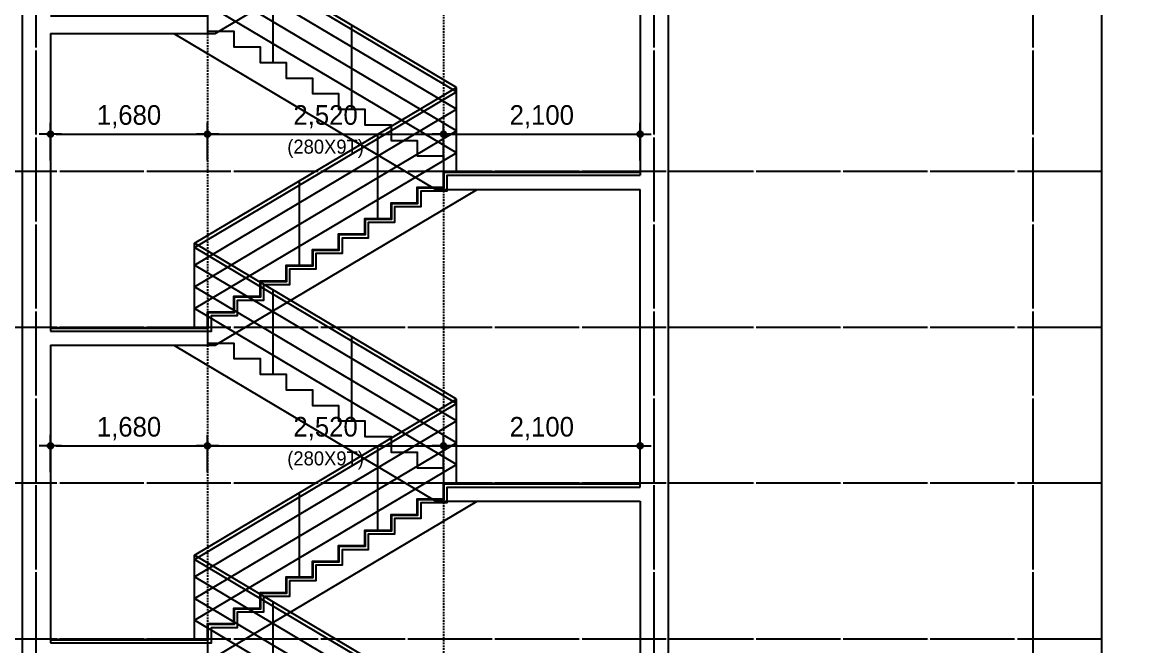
# Model space of a CAD drawing. Header units: millimetres. Extents: x 11948722 to 13111668, y -10771712 to -10232988.
# Drawn here: x 12378566 to 12390472, y -10480107 to -10473440 of the extents above; entities that cross this region are included whole.
import ezdxf

# ---------------------------------------------------------------- set-up
doc = ezdxf.new("R2010")
doc.units = ezdxf.units.MM
doc.header["$LTSCALE"] = 150
doc.header["$MEASUREMENT"] = 0
doc.linetypes.add('CEN', pattern=[6.2, 6, -0.1, 0, -0.1])
doc.linetypes.add('Xref-계단단면도$0$H', pattern=[1, 0.6, -0.4])
doc.layers.get('0').update_dxf_attribs({"linetype": 'CONTINUOUS'})
doc.layers.get('Defpoints').update_dxf_attribs({"color": 117, "linetype": 'CONTINUOUS'})
for name, color, linetype in [('A-중심선', 10, 'CEN'), ('CON-C', 2, 'CONTINUOUS'), ('ELE-8', 8, 'CONTINUOUS'), ('Xref-계단단면도$0$3 dim0', 7, 'CONTINUOUS'), ('Xref-계단단면도$0$A-CEIL', 6, 'CONTINUOUS'), ('Xref-계단단면도$0$A-DIM', 7, 'CONTINUOUS')]:
    doc.layers.add(name, color=color, linetype=linetype)
doc.styles.add('Xref-계단단면도$0$나눔고딕 Se', font='')
doc.styles.get('Xref-계단단면도$0$나눔고딕 Se').set_extended_font_data('Dotum')
doc.dimstyles.new('Xref-계단단면도$0$A1-100', dxfattribs={"dimtxt": 3, "dimasz": 1, "dimexe": 2, "dimexo": 2, "dimgap": 1, "dimtad": 1, "dimdec": 0, "dimzin": 12, "dimdsep": 46, "dimlunit": 6, "dimtxsty": 'Xref-계단단면도$0$나눔고딕 Se', "dimblk1": 'Xref-계단단면도$0$DIMDOT', "dimblk2": 'Xref-계단단면도$0$DIMDOT', "dimsah": 1, "dimcen": -1, "dimdle": 2, "dimclrd": 256, "dimclre": 256, "dimclrt": 3, "dimadec": 0, "dimazin": 0, "dimtfac": 1, "dimtdec": 0, "dimtix": 1, "dimtmove": 2, "dimatfit": 3, "dimldrblk": 'Xref-계단단면도$0$DIMDOT', "dimfxl": 1, "dimtvp": 1, "dimtolj": 1, "dimtzin": 12, "dimlwd": -1, "dimlwe": -1, "dimarcsym": 0})

# ---------------------------------------------------------------- blocks, each defined once
blk = doc.blocks.new('Xref-계단단면도$0$DIMDOT')
at = {"color": 0}
blk.add_line((-2, 0), (2, 0), dxfattribs=at)
for radius in [0.5, 0.25]:
    blk.add_circle((0, 0), radius, dxfattribs=at)
blk = doc.blocks.new('*D551')
at = {"layer": 'Defpoints', "color": 0, "ltscale": 1200}
for p in [(12390096, -10471704), (12390096, -10481704), (12393096, -10481704)]:
    blk.add_point(p, dxfattribs=at)
at = {"layer": 'Xref-계단단면도$0$3 dim0'}
for p, q in [((12390216, -10471704), (12393216, -10471704)), ((12393096, -10471764), (12393096, -10481644)), ((12390216, -10481704), (12393216, -10481704))]:
    blk.add_line(p, q, dxfattribs=at)
at = {"layer": 'Xref-계단단면도$0$3 dim0', "ltscale": 1200, "xscale": 60, "yscale": 60, "zscale": 60}
for p, rotation in [((12393096, -10471704), 90), ((12393096, -10481704), 270)]:
    blk.add_blockref('Xref-계단단면도$0$DIMDOT', p, dxfattribs=dict(at, rotation=rotation))
at = {"layer": 'Xref-계단단면도$0$3 dim0', "color": 3, "ltscale": 1200, "insert": (12392911, -10476704), "char_height": 210, "attachment_point": 5, "rotation": 90, "style": 'Xref-계단단면도$0$나눔고딕 Se'}
blk.add_mtext('\\A1;10,000', dxfattribs=at)
blk = doc.blocks.new('*D541')
at = {"layer": 'Defpoints', "color": 0, "ltscale": 1200}
for p in [(12390096, -10461704), (12393696, -10461704), (12390096, -10491704)]:
    blk.add_point(p, dxfattribs=at)
at = {"layer": 'Xref-계단단면도$0$3 dim0'}
for p, q in [((12390216, -10461704), (12393816, -10461704)), ((12393696, -10491644), (12393696, -10461764)), ((12390216, -10491704), (12393816, -10491704))]:
    blk.add_line(p, q, dxfattribs=at)
at = {"layer": 'Xref-계단단면도$0$3 dim0', "ltscale": 1200, "xscale": 60, "yscale": 60, "zscale": 60}
for p, rotation in [((12393696, -10461704), 90), ((12393696, -10491704), 270)]:
    blk.add_blockref('Xref-계단단면도$0$DIMDOT', p, dxfattribs=dict(at, rotation=rotation))
at = {"layer": 'Xref-계단단면도$0$3 dim0', "color": 3, "ltscale": 1200, "insert": (12393511, -10476704), "char_height": 210, "attachment_point": 5, "rotation": 90, "style": 'Xref-계단단면도$0$나눔고딕 Se'}
blk.add_mtext('\\A1;30,000', dxfattribs=at)
blk = doc.blocks.new('*D569')
at = {"layer": 'Defpoints', "color": 0, "ltscale": 1200}
for p in [(12380546, -10477970), (12378866, -10478370), (12380546, -10478370)]:
    blk.add_point(p, dxfattribs=at)
at = {"layer": 'Xref-계단단면도$0$3 dim0'}
for p, q in [((12378866, -10478250), (12378866, -10477850)), ((12380546, -10478250), (12380546, -10477850)), ((12378926, -10477970), (12380486, -10477970))]:
    blk.add_line(p, q, dxfattribs=at)
at = {"layer": 'Xref-계단단면도$0$3 dim0', "ltscale": 1200, "xscale": 60, "yscale": 60, "zscale": 60, "rotation": 180}
blk.add_blockref('Xref-계단단면도$0$DIMDOT', (12378866, -10477970), dxfattribs=at)
at = {"layer": 'Xref-계단단면도$0$3 dim0', "ltscale": 1200, "xscale": 60, "yscale": 60, "zscale": 60}
blk.add_blockref('Xref-계단단면도$0$DIMDOT', (12380546, -10477970), dxfattribs=at)
at = {"layer": 'Xref-계단단면도$0$3 dim0', "color": 3, "ltscale": 1200, "insert": (12379706, -10477785), "char_height": 210, "attachment_point": 5, "style": 'Xref-계단단면도$0$나눔고딕 Se'}
blk.add_mtext('\\A1;1,680', dxfattribs=at)
blk = doc.blocks.new('*D570')
at = {"layer": 'Defpoints', "color": 0, "ltscale": 1200}
for p in [(12383066, -10477970), (12380546, -10478370), (12383066, -10478370)]:
    blk.add_point(p, dxfattribs=at)
at = {"layer": 'Xref-계단단면도$0$3 dim0'}
for p, q in [((12380546, -10478250), (12380546, -10477850)), ((12383066, -10478250), (12383066, -10477850)), ((12380606, -10477970), (12383006, -10477970))]:
    blk.add_line(p, q, dxfattribs=at)
at = {"layer": 'Xref-계단단면도$0$3 dim0', "ltscale": 1200, "xscale": 60, "yscale": 60, "zscale": 60, "rotation": 180}
blk.add_blockref('Xref-계단단면도$0$DIMDOT', (12380546, -10477970), dxfattribs=at)
at = {"layer": 'Xref-계단단면도$0$3 dim0', "ltscale": 1200, "xscale": 60, "yscale": 60, "zscale": 60}
blk.add_blockref('Xref-계단단면도$0$DIMDOT', (12383066, -10477970), dxfattribs=at)
at = {"layer": 'Xref-계단단면도$0$3 dim0', "color": 3, "ltscale": 1200, "char_height": 210, "attachment_point": 5, "style": 'Xref-계단단면도$0$나눔고딕 Se'}
for s, insert in [('\\A1;2,520', (12381806, -10477785)), ('\\H0.714286x;(280X9T)', (12381806, -10478126))]:
    blk.add_mtext(s, dxfattribs=dict(at, insert=insert))
blk = doc.blocks.new('*D571')
at = {"layer": 'Defpoints', "color": 0, "ltscale": 1200}
for p in [(12385166, -10477970), (12383066, -10478370), (12385166, -10478370)]:
    blk.add_point(p, dxfattribs=at)
at = {"layer": 'Xref-계단단면도$0$3 dim0'}
for p, q in [((12383066, -10478250), (12383066, -10477850)), ((12385166, -10478250), (12385166, -10477850)), ((12383126, -10477970), (12385106, -10477970))]:
    blk.add_line(p, q, dxfattribs=at)
at = {"layer": 'Xref-계단단면도$0$3 dim0', "ltscale": 1200, "xscale": 60, "yscale": 60, "zscale": 60, "rotation": 180}
blk.add_blockref('Xref-계단단면도$0$DIMDOT', (12383066, -10477970), dxfattribs=at)
at = {"layer": 'Xref-계단단면도$0$3 dim0', "ltscale": 1200, "xscale": 60, "yscale": 60, "zscale": 60}
blk.add_blockref('Xref-계단단면도$0$DIMDOT', (12385166, -10477970), dxfattribs=at)
at = {"layer": 'Xref-계단단면도$0$3 dim0', "color": 3, "ltscale": 1200, "insert": (12384116, -10477785), "char_height": 210, "attachment_point": 5, "style": 'Xref-계단단면도$0$나눔고딕 Se'}
blk.add_mtext('\\A1;2,100', dxfattribs=at)
blk = doc.blocks.new('*D572')
at = {"layer": 'Defpoints', "color": 0, "ltscale": 1200}
for p in [(12380546, -10474637), (12378866, -10475037), (12380546, -10475037)]:
    blk.add_point(p, dxfattribs=at)
at = {"layer": 'Xref-계단단면도$0$3 dim0'}
for p, q in [((12378866, -10474917), (12378866, -10474517)), ((12380546, -10474917), (12380546, -10474517)), ((12378926, -10474637), (12380486, -10474637))]:
    blk.add_line(p, q, dxfattribs=at)
at = {"layer": 'Xref-계단단면도$0$3 dim0', "ltscale": 1200, "xscale": 60, "yscale": 60, "zscale": 60, "rotation": 180}
blk.add_blockref('Xref-계단단면도$0$DIMDOT', (12378866, -10474637), dxfattribs=at)
at = {"layer": 'Xref-계단단면도$0$3 dim0', "ltscale": 1200, "xscale": 60, "yscale": 60, "zscale": 60}
blk.add_blockref('Xref-계단단면도$0$DIMDOT', (12380546, -10474637), dxfattribs=at)
at = {"layer": 'Xref-계단단면도$0$3 dim0', "color": 3, "ltscale": 1200, "insert": (12379706, -10474451), "char_height": 210, "attachment_point": 5, "style": 'Xref-계단단면도$0$나눔고딕 Se'}
blk.add_mtext('\\A1;1,680', dxfattribs=at)
blk = doc.blocks.new('*D573')
at = {"layer": 'Defpoints', "color": 0, "ltscale": 1200}
for p in [(12383066, -10474637), (12380546, -10475037), (12383066, -10475037)]:
    blk.add_point(p, dxfattribs=at)
at = {"layer": 'Xref-계단단면도$0$3 dim0'}
for p, q in [((12380546, -10474917), (12380546, -10474517)), ((12383066, -10474917), (12383066, -10474517)), ((12380606, -10474637), (12383006, -10474637))]:
    blk.add_line(p, q, dxfattribs=at)
at = {"layer": 'Xref-계단단면도$0$3 dim0', "ltscale": 1200, "xscale": 60, "yscale": 60, "zscale": 60, "rotation": 180}
blk.add_blockref('Xref-계단단면도$0$DIMDOT', (12380546, -10474637), dxfattribs=at)
at = {"layer": 'Xref-계단단면도$0$3 dim0', "ltscale": 1200, "xscale": 60, "yscale": 60, "zscale": 60}
blk.add_blockref('Xref-계단단면도$0$DIMDOT', (12383066, -10474637), dxfattribs=at)
at = {"layer": 'Xref-계단단면도$0$3 dim0', "color": 3, "ltscale": 1200, "char_height": 210, "attachment_point": 5, "style": 'Xref-계단단면도$0$나눔고딕 Se'}
for s, insert in [('\\A1;2,520', (12381806, -10474451)), ('\\H0.714286x;(280X9T)', (12381806, -10474793))]:
    blk.add_mtext(s, dxfattribs=dict(at, insert=insert))
blk = doc.blocks.new('*D574')
at = {"layer": 'Defpoints', "color": 0, "ltscale": 1200}
for p in [(12385166, -10474637), (12383066, -10475037), (12385166, -10475037)]:
    blk.add_point(p, dxfattribs=at)
at = {"layer": 'Xref-계단단면도$0$3 dim0'}
for p, q in [((12383066, -10474917), (12383066, -10474517)), ((12385166, -10474917), (12385166, -10474517)), ((12383126, -10474637), (12385106, -10474637))]:
    blk.add_line(p, q, dxfattribs=at)
at = {"layer": 'Xref-계단단면도$0$3 dim0', "ltscale": 1200, "xscale": 60, "yscale": 60, "zscale": 60, "rotation": 180}
blk.add_blockref('Xref-계단단면도$0$DIMDOT', (12383066, -10474637), dxfattribs=at)
at = {"layer": 'Xref-계단단면도$0$3 dim0', "ltscale": 1200, "xscale": 60, "yscale": 60, "zscale": 60}
blk.add_blockref('Xref-계단단면도$0$DIMDOT', (12385166, -10474637), dxfattribs=at)
at = {"layer": 'Xref-계단단면도$0$3 dim0', "color": 3, "ltscale": 1200, "insert": (12384116, -10474451), "char_height": 210, "attachment_point": 5, "style": 'Xref-계단단면도$0$나눔고딕 Se'}
blk.add_mtext('\\A1;2,100', dxfattribs=at)

msp = doc.modelspace()

# ---------------------------------------------------------------- linework, layer by layer
at = {"layer": 'A-중심선'}
for p, q in [((12378715.8, -10505334.5), (12378715.8, -10458703.5)), ((12385315.8, -10505334.5), (12385315.8, -10458703.5)), ((12389365.8, -10505334.5), (12389365.8, -10458703.5)), ((12390096.5, -10475036.9), (12372470.5, -10475036.9)), ((12390096.5, -10476703.5), (12372470.5, -10476703.5)), ((12390096.5, -10478370.2), (12372470.5, -10478370.2)), ((12390096.5, -10480036.9), (12372470.5, -10480036.9))]:
    msp.add_line(p, q, dxfattribs=at)
at = {"layer": 'CON-C', "ltscale": 1200}
for p, q in [((12385465.8, -10461953.5), (12385465.8, -10501943.5)), ((12378565.8, -10462953.5), (12378565.8, -10501943.5)), ((12380627, -10473560.2), (12383427, -10471893.6)), ((12385165.8, -10471893.6), (12385165.8, -10475076.9)), ((12378865.8, -10473560.2), (12378865.8, -10476743.5)), ((12378865.8, -10473560.2), (12380627, -10473560.2)), ((12380627, -10476893.6), (12383427, -10475226.9)), ((12383427, -10475226.9), (12385165.8, -10475226.9)), ((12385165.8, -10478410.2), (12385165.8, -10475226.9)), ((12378865.8, -10476893.5), (12378865.8, -10480076.9)), ((12378865.8, -10476893.6), (12380627, -10476893.6)), ((12380627, -10480226.9), (12383427, -10478560.2)), ((12383427, -10478560.2), (12385165.8, -10478560.2))]:
    msp.add_line(p, q, dxfattribs=at)
at = {"layer": 'CON-C', "ltscale": 1200, "flags": 128}
for points in [[(12378865.8, -10476743.6), (12380585.8, -10476743.6), (12380585.8, -10476576.9), (12380865.8, -10476576.9), (12380865.8, -10476410.2), (12381145.8, -10476410.2), (12381145.8, -10476243.6), (12381425.8, -10476243.6), (12381425.8, -10476076.9), (12381705.8, -10476076.9), (12381705.8, -10475910.2), (12381985.8, -10475910.2), (12381985.8, -10475743.6), (12382265.8, -10475743.6), (12382265.8, -10475576.9), (12382545.8, -10475576.9), (12382545.8, -10475410.2), (12382825.8, -10475410.2), (12382825.8, -10475243.6), (12383105.8, -10475243.6), (12383105.8, -10475076.9), (12385165.8, -10475076.9)], [(12378865.8, -10480076.9), (12380585.8, -10480076.9), (12380585.8, -10479910.2), (12380865.8, -10479910.2), (12380865.8, -10479743.6), (12381145.8, -10479743.6), (12381145.8, -10479576.9), (12381425.8, -10479576.9), (12381425.8, -10479410.2), (12381705.8, -10479410.2), (12381705.8, -10479243.6), (12381985.8, -10479243.6), (12381985.8, -10479076.9), (12382265.8, -10479076.9), (12382265.8, -10478910.2), (12382545.8, -10478910.2), (12382545.8, -10478743.6), (12382825.8, -10478743.6), (12382825.8, -10478576.9), (12383105.8, -10478576.9), (12383105.8, -10478410.2), (12385165.8, -10478410.2)]]:
    msp.add_lwpolyline(points, dxfattribs=at)
at = {"layer": 'CON-C', "ltscale": 1200}
msp.add_lwpolyline([(12385165.8, -10478560.2), (12385165.8, -10481743.5)], dxfattribs=at)
at = {"layer": 'Defpoints', "ltscale": 1200}
msp.add_lwpolyline([(12372470.5, -10458703.5), (12390096.5, -10458703.5), (12390096.5, -10506212.6), (12372470.5, -10506212.6)], close=True, dxfattribs=at)
at = {"layer": 'ELE-8', "ltscale": 300}
for p, q in [((12383205.8, -10474136.9), (12380405.8, -10472470.3)), ((12383205.8, -10474183.4), (12380405.8, -10472516.8)), ((12383205.8, -10474369.6), (12380405.8, -10472703)), ((12383205.8, -10474602.4), (12380405.8, -10472935.8)), ((12381245.8, -10473870.3), (12381245.8, -10472970.3)), ((12383205.8, -10474835.1), (12380405.8, -10473168.5)), ((12382085.8, -10474370.3), (12382085.8, -10473470.3)), ((12378865.8, -10473560.2), (12380184.5, -10473560.2)), ((12380184.5, -10473560.2), (12382984.5, -10475226.9)), ((12383205.8, -10475036.9), (12383205.8, -10474136.9)), ((12382984.5, -10475226.9), (12385165.8, -10475226.9)), ((12380405.8, -10476703.6), (12380405.8, -10475803.6)), ((12383205.8, -10477470.2), (12380405.8, -10475803.6)), ((12383205.8, -10477516.8), (12380405.8, -10475850.1)), ((12383205.8, -10477703), (12380405.8, -10476036.3)), ((12383205.8, -10477935.7), (12380405.8, -10476269.1)), ((12381245.8, -10477203.6), (12381245.8, -10476303.6)), ((12383205.8, -10478168.5), (12380405.8, -10476501.8)), ((12378865.8, -10476893.6), (12380184.5, -10476893.6)), ((12380184.5, -10476893.6), (12382984.5, -10478560.2)), ((12382085.8, -10477703.6), (12382085.8, -10476803.6)), ((12383205.8, -10478370.2), (12383205.8, -10477470.2)), ((12382984.5, -10478560.2), (12385165.8, -10478560.2)), ((12380405.8, -10480036.9), (12380405.8, -10479136.9)), ((12383205.8, -10480803.6), (12380405.8, -10479136.9)), ((12383205.8, -10480850.1), (12380405.8, -10479183.5)), ((12383205.8, -10481036.3), (12380405.8, -10479369.7)), ((12383205.8, -10481269.1), (12380405.8, -10479602.4)), ((12381245.8, -10480536.9), (12381245.8, -10479636.9)), ((12383205.8, -10481501.8), (12380405.8, -10479835.2))]:
    msp.add_line(p, q, dxfattribs=at)
at = {"layer": 'ELE-8', "ltscale": 300, "flags": 128}
for points in [[(12378865.8, -10473370.2), (12380545.8, -10473370.2), (12380545.8, -10473536.9), (12380825.8, -10473536.9), (12380825.8, -10473703.6), (12381105.8, -10473703.6), (12381105.8, -10473870.2), (12381385.8, -10473870.2), (12381385.8, -10474036.9), (12381665.8, -10474036.9), (12381665.8, -10474203.6), (12381945.8, -10474203.6), (12381945.8, -10474370.2), (12382225.8, -10474370.2), (12382225.8, -10474536.9), (12382505.8, -10474536.9), (12382505.8, -10474703.6), (12382785.8, -10474703.6), (12382785.8, -10474870.2), (12383065.8, -10474870.2), (12383065.8, -10475036.9), (12385165.8, -10475036.9)], [(12378865.8, -10476703.6), (12380545.8, -10476703.6), (12380545.8, -10476870.2), (12380825.8, -10476870.2), (12380825.8, -10477036.9), (12381105.8, -10477036.9), (12381105.8, -10477203.6), (12381385.8, -10477203.6), (12381385.8, -10477370.2), (12381665.8, -10477370.2), (12381665.8, -10477536.9), (12381945.8, -10477536.9), (12381945.8, -10477703.6), (12382225.8, -10477703.6), (12382225.8, -10477870.2), (12382505.8, -10477870.2), (12382505.8, -10478036.9), (12382785.8, -10478036.9), (12382785.8, -10478203.6), (12383065.8, -10478203.6), (12383065.8, -10478370.2), (12385165.8, -10478370.2)], [(12378865.8, -10480036.9), (12380545.8, -10480036.9), (12380545.8, -10480203.6), (12380825.8, -10480203.6), (12380825.8, -10480370.2), (12381105.8, -10480370.2), (12381105.8, -10480536.9), (12381385.8, -10480536.9), (12381385.8, -10480703.6), (12381665.8, -10480703.6), (12381665.8, -10480870.2), (12381945.8, -10480870.2), (12381945.8, -10481036.9), (12382225.8, -10481036.9), (12382225.8, -10481203.6), (12382505.8, -10481203.6), (12382505.8, -10481370.2), (12382785.8, -10481370.2), (12382785.8, -10481536.9), (12383065.8, -10481536.9), (12383065.8, -10481703.6), (12385165.8, -10481703.6)]]:
    msp.add_lwpolyline(points, dxfattribs=at)
at = {"layer": 'Xref-계단단면도$0$A-CEIL', "ltscale": 1200}
for p, q in [((12380405.8, -10475803.5), (12383205.8, -10474136.9)), ((12383205.8, -10475036.9), (12383205.8, -10474136.9)), ((12380405.8, -10475850.1), (12383205.8, -10474183.4)), ((12380405.8, -10476036.3), (12383205.8, -10474369.6)), ((12380405.8, -10476269), (12383205.8, -10474602.4)), ((12382365.8, -10475536.9), (12382365.8, -10474636.9)), ((12380405.8, -10476501.8), (12383205.8, -10474835.1)), ((12381525.8, -10476036.9), (12381525.8, -10475136.9)), ((12380405.8, -10476703.5), (12380405.8, -10475803.5)), ((12380405.8, -10479136.9), (12383205.8, -10477470.2)), ((12383205.8, -10478370.2), (12383205.8, -10477470.2)), ((12380405.8, -10479183.4), (12383205.8, -10477516.8)), ((12380405.8, -10479369.6), (12383205.8, -10477703)), ((12380405.8, -10479602.4), (12383205.8, -10477935.7)), ((12382365.8, -10478870.2), (12382365.8, -10477970.2)), ((12380405.8, -10479835.1), (12383205.8, -10478168.5)), ((12381525.8, -10479370.2), (12381525.8, -10478470.2)), ((12380405.8, -10480036.9), (12380405.8, -10479136.9))]:
    msp.add_line(p, q, dxfattribs=at)
at = {"layer": 'Xref-계단단면도$0$A-CEIL', "ltscale": 1200, "flags": 128}
for points in [[(12378865.8, -10476703.6), (12380545.8, -10476703.6), (12380545.8, -10476536.9), (12380825.8, -10476536.9), (12380825.8, -10476370.2), (12381105.8, -10476370.2), (12381105.8, -10476203.6), (12381385.8, -10476203.6), (12381385.8, -10476036.9), (12381665.8, -10476036.9), (12381665.8, -10475870.2), (12381945.8, -10475870.2), (12381945.8, -10475703.6), (12382225.8, -10475703.6), (12382225.8, -10475536.9), (12382505.8, -10475536.9), (12382505.8, -10475370.2), (12382785.8, -10475370.2), (12382785.8, -10475203.6), (12383065.8, -10475203.6), (12383065.8, -10475036.9), (12385165.8, -10475036.9)], [(12378865.8, -10476710.6), (12380552.8, -10476710.6), (12380552.8, -10476543.9), (12380832.8, -10476543.9), (12380832.8, -10476377.2), (12381112.8, -10476377.2), (12381112.8, -10476210.6), (12381392.8, -10476210.6), (12381392.8, -10476043.9), (12381672.8, -10476043.9), (12381672.8, -10475877.2), (12381952.8, -10475877.2), (12381952.8, -10475710.6), (12382232.8, -10475710.6), (12382232.8, -10475543.9), (12382512.8, -10475543.9), (12382512.8, -10475377.2), (12382792.8, -10475377.2), (12382792.8, -10475210.6), (12383072.8, -10475210.6), (12383072.8, -10475043.9), (12385165.8, -10475043.9)], [(12378865.8, -10480036.9), (12380545.8, -10480036.9), (12380545.8, -10479870.2), (12380825.8, -10479870.2), (12380825.8, -10479703.6), (12381105.8, -10479703.6), (12381105.8, -10479536.9), (12381385.8, -10479536.9), (12381385.8, -10479370.2), (12381665.8, -10479370.2), (12381665.8, -10479203.6), (12381945.8, -10479203.6), (12381945.8, -10479036.9), (12382225.8, -10479036.9), (12382225.8, -10478870.2), (12382505.8, -10478870.2), (12382505.8, -10478703.6), (12382785.8, -10478703.6), (12382785.8, -10478536.9), (12383065.8, -10478536.9), (12383065.8, -10478370.2), (12385165.8, -10478370.2)], [(12378865.8, -10480043.9), (12380552.8, -10480043.9), (12380552.8, -10479877.2), (12380832.8, -10479877.2), (12380832.8, -10479710.6), (12381112.8, -10479710.6), (12381112.8, -10479543.9), (12381392.8, -10479543.9), (12381392.8, -10479377.2), (12381672.8, -10479377.2), (12381672.8, -10479210.6), (12381952.8, -10479210.6), (12381952.8, -10479043.9), (12382232.8, -10479043.9), (12382232.8, -10478877.2), (12382512.8, -10478877.2), (12382512.8, -10478710.6), (12382792.8, -10478710.6), (12382792.8, -10478543.9), (12383072.8, -10478543.9), (12383072.8, -10478377.2), (12385165.8, -10478377.2)]]:
    msp.add_lwpolyline(points, dxfattribs=at)
at = {"layer": 'Xref-계단단면도$0$A-DIM', "color": 135, "linetype": 'Xref-계단단면도$0$H', "ltscale": 0.2}
for p, q in [((12380545.8, -10468703.5), (12380545.8, -10501703.5)), ((12383065.8, -10468703.5), (12383065.8, -10501703.5))]:
    msp.add_line(p, q, dxfattribs=at)

# ---------------------------------------------------------------- dimensions: what is measured, and where the dimension line sits
at = {"layer": 'Xref-계단단면도$0$3 dim0'}
for base, p1, p2, picture, middle in [((12393696.5, -10461703.5), (12390096.5, -10491703.5), (12390096.5, -10461703.5), '*D541', (12393511.1, -10476703.5)), ((12393096.5, -10481703.5), (12390096.5, -10471703.5), (12390096.5, -10481703.5), '*D551', (12392911.1, -10476703.5))]:
    dim = msp.add_linear_dim(base=base, p1=p1, p2=p2, angle=90, dimstyle='Xref-계단단면도$0$A1-100', override={"dimscale": 60, "dimtxt": 3.5}, dxfattribs=at)
    dim.commit()
    dim.dimension.update_dxf_attribs({"geometry": picture, "text_midpoint": middle})
for base, p1, p2, picture, middle in [((12380545.8, -10474636.9), (12378865.8, -10475036.9), (12380545.8, -10475036.9), '*D572', (12379705.8, -10474451.5)), ((12385165.8, -10474636.9), (12383065.8, -10475036.9), (12385165.8, -10475036.9), '*D574', (12384115.8, -10474451.5)), ((12380545.8, -10477970.2), (12378865.8, -10478370.2), (12380545.8, -10478370.2), '*D569', (12379705.8, -10477784.8)), ((12385165.8, -10477970.2), (12383065.8, -10478370.2), (12385165.8, -10478370.2), '*D571', (12384115.8, -10477784.8))]:
    dim = msp.add_linear_dim(base=base, p1=p1, p2=p2, dimstyle='Xref-계단단면도$0$A1-100', override={"dimscale": 60, "dimtxt": 3.5, "dimblk1": 'Xref-계단단면도$0$DIMDOT', "dimblk2": 'Xref-계단단면도$0$DIMDOT'}, dxfattribs=at)
    dim.commit()
    dim.dimension.update_dxf_attribs({"geometry": picture, "text_midpoint": middle})
for base, p1, p2, picture, middle in [((12383065.8, -10474636.9), (12380545.8, -10475036.9), (12383065.8, -10475036.9), '*D573', (12381805.8, -10474636.9)), ((12383065.8, -10477970.2), (12380545.8, -10478370.2), (12383065.8, -10478370.2), '*D570', (12381805.8, -10477970.2))]:
    dim = msp.add_linear_dim(base=base, p1=p1, p2=p2, text='<>\\X\\H0.714286x;(280X9T)', dimstyle='Xref-계단단면도$0$A1-100', override={"dimscale": 60, "dimtxt": 3.5, "dimtxsty": 'Xref-계단단면도$0$나눔고딕 Se', "dimblk1": 'Xref-계단단면도$0$DIMDOT', "dimblk2": 'Xref-계단단면도$0$DIMDOT'}, dxfattribs=at)
    dim.commit()
    dim.dimension.update_dxf_attribs({"geometry": picture, "text_midpoint": middle})

doc.saveas('drawing.dxf')
